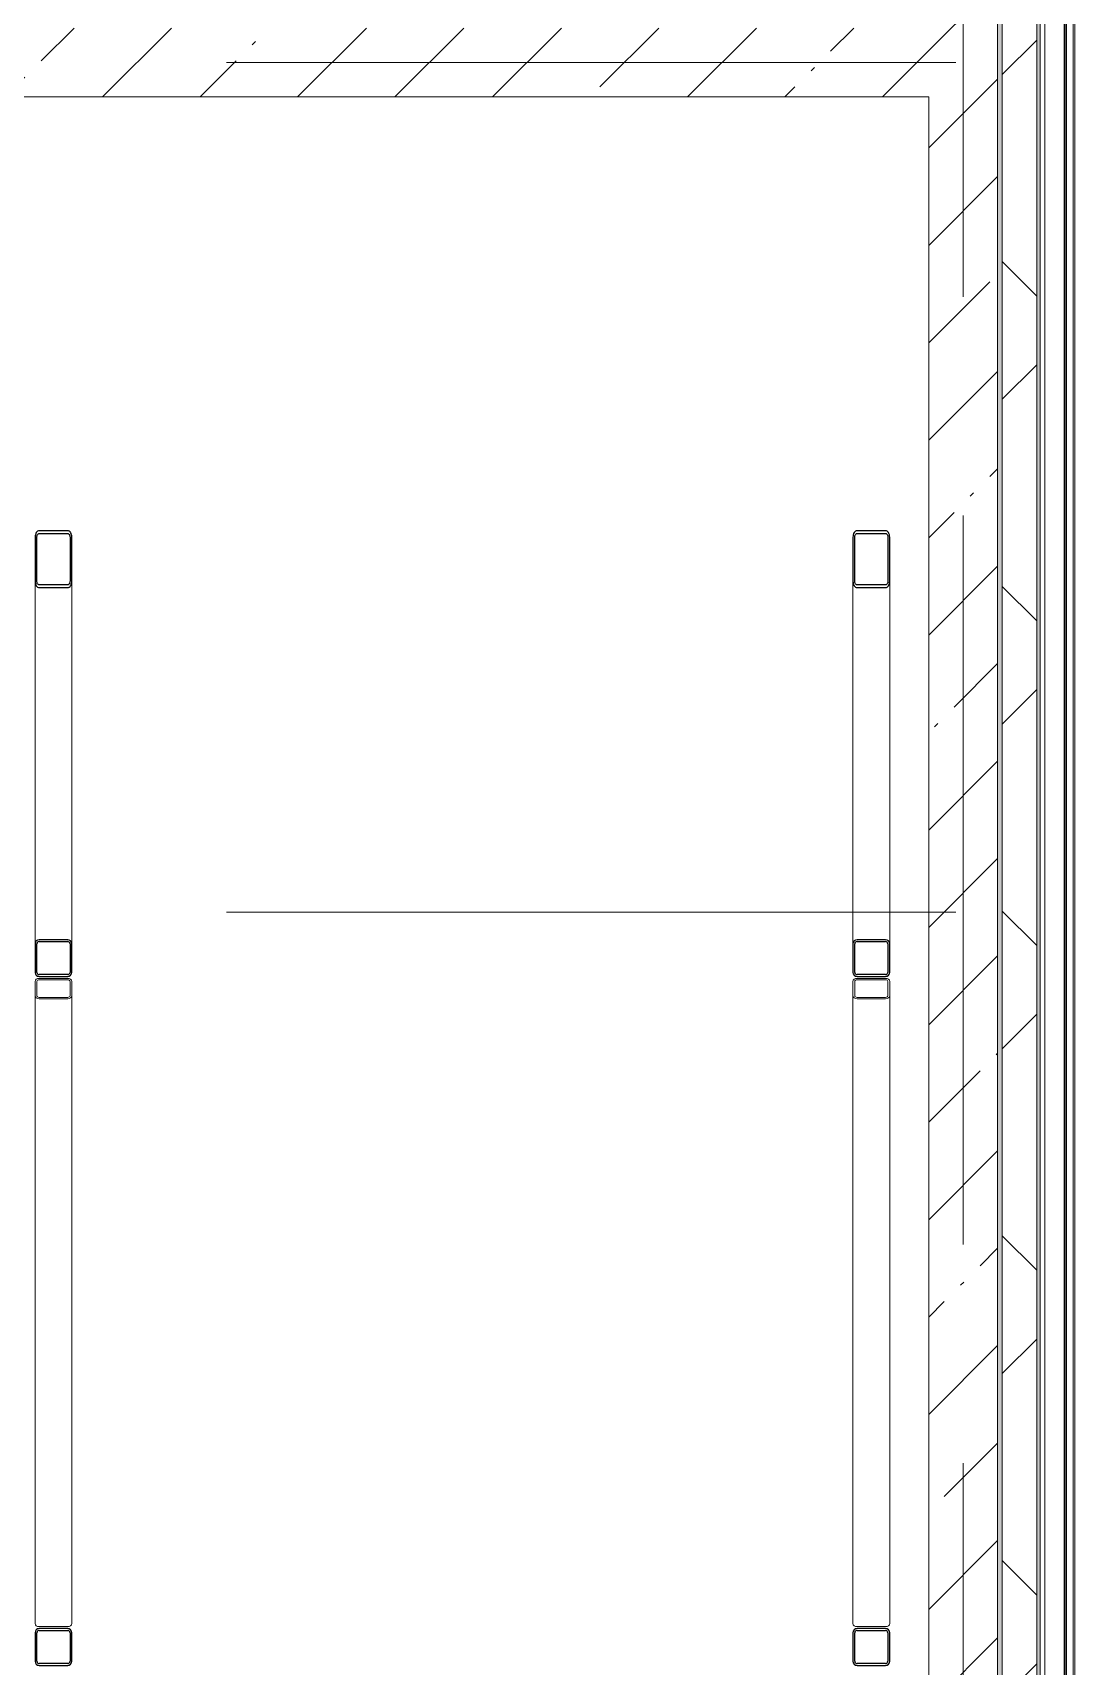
# Model space of a CAD drawing. Header units: millimetres. Extents: x 48966 to 155647, y -43515 to 26217.
# Drawn here: x 124881 to 129420, y -867 to 6247 of the extents above; entities that cross this region are included whole.
import ezdxf

# ---------------------------------------------------------------- set-up
doc = ezdxf.new("R2010")
doc.units = ezdxf.units.MM
doc.linetypes.add('Осевые', pattern=[6350, 1270, -952.5, 3175, -952.5])
for name, color, linetype, lineweight in [('Каркас несущий', 7, 'Continuous', 9), ('Каркас несущий-1', 7, 'Continuous', 25), ('Обобщенные модели', 7, 'Continuous', 9), ('Обобщенные модели-1', 7, 'Continuous', 18), ('Общие ребра', 7, 'Continuous', 9), ('Оси-2', 7, 'Осевые', 9), ('Перекрытия', 7, 'Continuous', 9), ('Стены-1', 7, 'Continuous', 18), ('Штриховка разреза-1', 7, 'Continuous', 9)]:
    doc.layers.add(name, color=color, linetype=linetype, lineweight=lineweight)
pattern_1 = [(45, (0, 0), (-424.264, 424.264), [600, -100, 20, -100]), (45, (0, 424), (-424.264, 424.264), [])]
pattern_2 = [(0, (0, 0), (812.8, 203.2), [67.056, -542.544, 67.056, -542.544, -3251.2]), (0, (0, 0), (812.8, 203.2), [-1219.2, 67.056, -1152.144, 67.056, -542.544, -1422.4]), (0, (0, 0), (812.8, 203.2), [-3048, 67.056, -339.344, 67.056, -948.944]), (120, (304.8, 101.6), (-582.37636, 602.30545), [67.056, -542.544, 67.056, -542.544, -3251.2]), (120, (304.8, 101.6), (-582.37636, 602.30545), [-1219.2, 67.056, -1152.144, 67.056, -542.544, -1422.4]), (120, (304.8, 101.6), (-582.37636, 602.30545), [-3048, 67.056, -339.344, 67.056, -948.944]), (240, (406.4, 508), (-230.42364, -805.50545), [67.056, -542.544, 67.056, -542.544, -3251.2]), (240, (406.4, 508), (-230.42364, -805.50545), [-1219.2, 67.056, -1152.144, 67.056, -542.544, -1422.4]), (240, (406.4, 508), (-230.42364, -805.50545), [-3048, 67.056, -339.344, 67.056, -948.944])]

# ---------------------------------------------------------------- blocks, each defined once
blk = doc.blocks.new('Профили стальные гнутые замкнутые сварные квадратные ГОСТ  30245-2003 - 160x120x8-513632-План 5-го этажа на отм_ _12_600')
at = {"layer": 'Каркас несущий'}
for p, q in [((110651.6, 2115.3), (110651.6, 2053.1)), ((110659.6, 2053.1), (110659.6, 2115.3)), ((110793.6, 2128.6), (110669.6, 2128.6)), ((110669.6, 2122.7), (110793.6, 2122.7)), ((110803.6, 2115.3), (110803.6, 2053.1)), ((110811.6, 2053.1), (110811.6, 2115.3)), ((110651.6, 2053.1), (110651.6, -681)), ((110793.6, 2045.7), (110669.6, 2045.7)), ((110669.6, 2039.8), (110793.6, 2039.8)), ((110811.6, -681), (110811.6, 2053.1)), ((110793.6, -694.3), (110669.6, -694.3))]:
    blk.add_line(p, q, dxfattribs=at)
for centre, major_axis, start_param, end_param in [((110669.6, 2115.3), (18, 0), 1.570796, 3.141593), ((110669.6, 2115.3), (10, 0), 1.570796, 3.141593), ((110793.6, 2115.3), (18, 0), 0, 1.570796), ((110793.6, 2115.3), (10, 0), 0, 1.570796), ((110669.6, 2053.1), (18, 0), 3.141593, 4.712389), ((110669.6, 2053.1), (10, 0), 3.141593, 4.712389), ((110793.6, 2053.1), (18, 0), 4.712389, 6.283185), ((110793.6, 2053.1), (10, 0), 4.712389, 6.283185), ((110669.6, -681), (18, 0), 3.141593, 4.712389), ((110793.6, -681), (18, 0), 4.712389, 6.283185)]:
    blk.add_ellipse(centre, major_axis=major_axis, ratio=0.73994, start_param=start_param, end_param=end_param, dxfattribs=at)
blk = doc.blocks.new('Обвязочная балка 1 - Обвязочная балка 1-1451838-План 5-го этажа на отм_ _12_600')
at = {"layer": 'Обобщенные модели'}
for p, q in [((129380.8, 11567.1), (129380.8, -26882.9)), ((129410.7, -26882.9), (129410.7, 11567.1))]:
    blk.add_line(p, q, dxfattribs=at)
at = {"layer": 'Обобщенные модели-1'}
for p, q in [((129371.6, 11567.1), (129371.6, -26882.9)), ((129375.6, -26882.9), (129375.6, 11567.1)), ((129417.6, 11567.1), (129417.6, -26882.9))]:
    blk.add_line(p, q, dxfattribs=at)

msp = doc.modelspace()

# ---------------------------------------------------------------- hatches: boundary and pattern name
at = {"layer": 'Штриховка разреза-1'}
h = msp.add_hatch(dxfattribs=at)
h.set_pattern_fill('FP_2', color=256, style=0, pattern_type=2)
h.set_pattern_definition(pattern_1)
h.paths.add_polyline_path([(129081.6, -26882.9), (129081.6, -25632.9), (128781.6, -25632.9), (128781.6, -26882.9), (129050.4, -26882.9)], flags=0)
h.paths.add_polyline_path([(128781.6, -24432.9), (129081.6, -24432.9), (129081.6, -23232.9), (128781.6, -23232.9), (128781.6, -24421.4)], flags=0)
h.paths.add_polyline_path([(128781.6, -22032.9), (129081.6, -22032.9), (129081.6, -17232.9), (128781.6, -17232.9), (128781.6, -21139.9)], flags=0)
h.paths.add_polyline_path([(129050.4, -16032.9), (129081.6, -16032.9), (129081.6, 9767.1), (128781.6, 9767.1), (128781.6, -16032.9)], flags=0)
h.paths.add_polyline_path([(128781.6, 10967.1), (129081.6, 10967.1), (129081.6, 11567.1), (128781.6, 11567.1)], flags=0)
h = msp.add_hatch(dxfattribs=at)
h.set_pattern_fill('FP_8', color=256, style=0, pattern_type=2)
h.set_pattern_definition(pattern_2)
h.paths.add_polyline_path([(129101.5, -26882.9), (129101.5, -25632.9), (129081.5, -25632.9), (129081.5, -26882.9)], flags=0)
h.paths.add_polyline_path([(129101.5, -24432.9), (129101.5, -23232.9), (129081.5, -23232.9), (129081.5, -24432.9)], flags=0)
h.paths.add_polyline_path([(129101.5, -22032.9), (129101.5, -17232.9), (129081.5, -17232.9), (129081.5, -22032.9)], flags=0)
h.paths.add_polyline_path([(129101.5, -16032.9), (129101.5, 9767.1), (129081.5, 9767.1), (129081.5, -16032.9)], flags=0)
h.paths.add_polyline_path([(129081.5, 10967.1), (129101.5, 10967.1), (129101.5, 11593.3), (129081.5, 11593.3), (129081.5, 11127.6)], flags=0)
h = msp.add_hatch(dxfattribs=at)
h.set_pattern_fill('FP_9', color=256, style=0, pattern_type=2)
h.set_pattern_definition([(45, (0, 0), (-707.107, 707.107), []), (135, (0, 0), (-707.107, -707.107), [])])
h.paths.add_polyline_path([(129101.5, -26882.9), (129251.5, -26882.4), (129251.5, -25632.9), (129101.5, -25632.9), (129101.5, -26882.4)], flags=0)
h.paths.add_polyline_path([(129216.5, -24432.9), (129251.5, -24432.9), (129251.5, -23232.9), (129101.5, -23232.9), (129101.5, -24432.9)], flags=0)
h.paths.add_polyline_path([(129216.5, -22032.9), (129251.5, -22032.9), (129251.5, -17232.9), (129101.5, -17232.9), (129101.5, -22032.9)], flags=0)
h.paths.add_polyline_path([(129101.5, -16032.9), (129251.5, -16032.9), (129251.5, 9767.1), (129101.5, 9767.1), (129101.5, -15950.7)], flags=0)
h.paths.add_polyline_path([(129101.5, 10967.1), (129251.5, 10967.1), (129251.5, 11593.3), (129101.5, 11593.3), (129101.5, 11127.6)], flags=0)
h = msp.add_hatch(dxfattribs=at)
h.set_pattern_fill('FP_8', color=256, style=0, pattern_type=2)
h.set_pattern_definition(pattern_2)
h.paths.add_polyline_path([(129258.7, -26882.9), (129266.5, -26882.4), (129266.5, -25632.9), (129251.5, -25632.9), (129251.5, -26882.9)], flags=0)
h.paths.add_polyline_path([(129251.5, -24432.9), (129266.5, -24432.9), (129266.5, -23232.9), (129251.5, -23232.9), (129251.5, -24421.4)], flags=0)
h.paths.add_polyline_path([(129251.5, -22032.9), (129266.5, -22032.9), (129266.5, -17232.9), (129251.5, -17232.9), (129251.5, -21960.3)], flags=0)
h.paths.add_polyline_path([(129251.5, -16032.9), (129266.5, -16032.9), (129266.5, 9767.1), (129251.5, 9767.1), (129251.5, -15944.3)], flags=0)
h.paths.add_polyline_path([(129251.5, 10967.1), (129266.5, 10967.1), (129266.5, 11593.3), (129251.5, 11593.3), (129251.5, 11127.6)], flags=0)
h = msp.add_hatch(dxfattribs=at)
h.set_pattern_fill('FP_2', color=256, style=0, pattern_type=2)
h.set_pattern_definition(pattern_1)
h.paths.add_polyline_path([(128217.5, 5967.1), (128781.6, 5967.1), (128781.6, 6267.1), (112591.6, 6267.1), (112591.6, 5967.1), (124885.8, 5967.1)], flags=0)
h.paths.add_polyline_path([(111558.9, 5967.1), (111691.6, 5967.1), (111691.6, 6267.1), (110231.6, 6267.1), (110231.6, 5967.1), (110481.6, 5967.1)], flags=0)

# ---------------------------------------------------------------- linework, layer by layer
at = {"layer": 'Каркас несущий'}
for p, q in [((124891.6, 3858.4), (124891.6, 2279.1)), ((125051.6, 2279.1), (125051.6, 3858.4)), ((128451.6, 3858.4), (128451.6, 2279.1)), ((128611.6, 2279.1), (128611.6, 3858.4)), ((124891.6, 2279.1), (124894, 2288.1)), ((124891.6, 2155.1), (124891.6, 2279.1)), ((124899.6, 2279.1), (124899.6, 2155.1)), ((124900.6, 2294.7), (124909.6, 2297.1)), ((124909.6, 2297.1), (125033.6, 2297.1)), ((125033.6, 2289.1), (124909.6, 2289.1)), ((125033.6, 2297.1), (125042.6, 2294.7)), ((125043.6, 2155.1), (125043.6, 2279.1)), ((125049.2, 2288.1), (125051.6, 2279.1)), ((125051.6, 2279.1), (125051.6, 2155.1)), ((128451.6, 2279.1), (128454, 2288.1)), ((128451.6, 2155.1), (128451.6, 2279.1)), ((128459.6, 2279.1), (128459.6, 2155.1)), ((128460.6, 2294.7), (128469.6, 2297.1)), ((128469.6, 2297.1), (128593.6, 2297.1)), ((128593.6, 2289.1), (128469.6, 2289.1)), ((128593.6, 2297.1), (128602.6, 2294.7)), ((128603.6, 2155.1), (128603.6, 2279.1)), ((128609.2, 2288.1), (128611.6, 2279.1)), ((128611.6, 2279.1), (128611.6, 2155.1)), ((124894, 2146.1), (124891.6, 2155.1)), ((124909.6, 2137.1), (124900.6, 2139.5)), ((124909.6, 2145.1), (125033.6, 2145.1)), ((125033.6, 2137.1), (124909.6, 2137.1)), ((125042.6, 2139.5), (125033.6, 2137.1)), ((125051.6, 2155.1), (125049.2, 2146.1)), ((128454, 2146.1), (128451.6, 2155.1)), ((128469.6, 2137.1), (128460.6, 2139.5)), ((128469.6, 2145.1), (128593.6, 2145.1)), ((128593.6, 2137.1), (128469.6, 2137.1)), ((128602.6, 2139.5), (128593.6, 2137.1)), ((128611.6, 2155.1), (128609.2, 2146.1))]:
    msp.add_line(p, q, dxfattribs=at)
at = {"layer": 'Каркас несущий-1'}
for p, q in [((125033.6, 4078.2), (124909.6, 4078.2)), ((124909.6, 4065.9), (125033.6, 4065.9)), ((128593.6, 4078.2), (128469.6, 4078.2)), ((128469.6, 4065.9), (128593.6, 4065.9)), ((124891.6, 4050.4), (124891.6, 3858.4)), ((124899.6, 3858.4), (124899.6, 4050.4)), ((125043.6, 4050.4), (125043.6, 3858.4)), ((125051.6, 3858.4), (125051.6, 4050.4)), ((128451.6, 4050.4), (128451.6, 3858.4)), ((128459.6, 3858.4), (128459.6, 4050.4)), ((128603.6, 4050.4), (128603.6, 3858.4)), ((128611.6, 3858.4), (128611.6, 4050.4)), ((125033.6, 3842.9), (124909.6, 3842.9)), ((128593.6, 3842.9), (128469.6, 3842.9)), ((124909.6, 3830.5), (125033.6, 3830.5)), ((128469.6, 3830.5), (128593.6, 3830.5)), ((124891.6, 2279.1), (124891.6, 2155.1)), ((124899.6, 2155.1), (124899.6, 2279.1)), ((125033.6, 2297.1), (124909.6, 2297.1)), ((124909.6, 2289.1), (125033.6, 2289.1)), ((125043.6, 2279.1), (125043.6, 2155.1)), ((125051.6, 2155.1), (125051.6, 2279.1)), ((128451.6, 2279.1), (128451.6, 2155.1)), ((128459.6, 2155.1), (128459.6, 2279.1)), ((128593.6, 2297.1), (128469.6, 2297.1)), ((128469.6, 2289.1), (128593.6, 2289.1)), ((128603.6, 2279.1), (128603.6, 2155.1)), ((128611.6, 2155.1), (128611.6, 2279.1)), ((125033.6, 2145.1), (124909.6, 2145.1)), ((124909.6, 2137.1), (125033.6, 2137.1)), ((128593.6, 2145.1), (128469.6, 2145.1)), ((128469.6, 2137.1), (128593.6, 2137.1)), ((125033.6, -702.9), (124909.6, -702.9)), ((124909.6, -710.9), (125033.6, -710.9)), ((128593.6, -702.9), (128469.6, -702.9)), ((128469.6, -710.9), (128593.6, -710.9)), ((124891.6, -720.9), (124891.6, -844.9)), ((124899.6, -844.9), (124899.6, -720.9)), ((125043.6, -720.9), (125043.6, -844.9)), ((125051.6, -844.9), (125051.6, -720.9)), ((128451.6, -720.9), (128451.6, -844.9)), ((128459.6, -844.9), (128459.6, -720.9)), ((128603.6, -720.9), (128603.6, -844.9)), ((128611.6, -844.9), (128611.6, -720.9)), ((125033.6, -854.9), (124909.6, -854.9)), ((124909.6, -862.9), (125033.6, -862.9)), ((128593.6, -854.9), (128469.6, -854.9)), ((128469.6, -862.9), (128593.6, -862.9))]:
    msp.add_line(p, q, dxfattribs=at)
at = {"layer": 'Каркас несущий-1', "flags": 128}
for points in [[(124909.6, 4078.2), (124906.1, 4077.7), (124902.7, 4076.1), (124899.6, 4073.5), (124896.9, 4070.1), (124894.7, 4065.9), (124893, 4061), (124892, 4055.8), (124891.6, 4050.4)], [(124899.6, 4050.4), (124899.8, 4053.4), (124900.4, 4056.3), (124901.3, 4059), (124902.6, 4061.3), (124904.1, 4063.3), (124905.8, 4064.7), (124907.7, 4065.6), (124909.6, 4065.9)], [(125051.6, 4050.4), (125051.3, 4055.8), (125050.3, 4061), (125048.6, 4065.9), (125046.4, 4070.1), (125043.6, 4073.5), (125040.5, 4076.1), (125037.1, 4077.7), (125033.6, 4078.2)], [(125033.6, 4065.9), (125035.6, 4065.6), (125037.5, 4064.7), (125039.2, 4063.3), (125040.7, 4061.3), (125041.9, 4059), (125042.9, 4056.3), (125043.4, 4053.4), (125043.6, 4050.4)], [(128469.6, 4078.2), (128466.1, 4077.7), (128462.7, 4076.1), (128459.6, 4073.5), (128456.9, 4070.1), (128454.7, 4065.9), (128453, 4061), (128452, 4055.8), (128451.6, 4050.4)], [(128459.6, 4050.4), (128459.8, 4053.4), (128460.4, 4056.3), (128461.3, 4059), (128462.6, 4061.3), (128464.1, 4063.3), (128465.8, 4064.7), (128467.7, 4065.6), (128469.6, 4065.9)], [(128611.6, 4050.4), (128611.3, 4055.8), (128610.3, 4061), (128608.6, 4065.9), (128606.4, 4070.1), (128603.6, 4073.5), (128600.5, 4076.1), (128597.1, 4077.7), (128593.6, 4078.2)], [(128593.6, 4065.9), (128595.6, 4065.6), (128597.5, 4064.7), (128599.2, 4063.3), (128600.7, 4061.3), (128601.9, 4059), (128602.9, 4056.3), (128603.4, 4053.4), (128603.6, 4050.4)], [(124891.6, 3858.4), (124892, 3853), (124893, 3847.7), (124894.7, 3842.9), (124896.9, 3838.7), (124899.6, 3835.2), (124902.7, 3832.7), (124906.1, 3831.1), (124909.6, 3830.5)], [(124909.6, 3842.9), (124907.7, 3843.2), (124905.8, 3844.1), (124904.1, 3845.5), (124902.6, 3847.5), (124901.3, 3849.8), (124900.4, 3852.5), (124899.8, 3855.4), (124899.6, 3858.4)], [(125043.6, 3858.4), (125043.4, 3855.4), (125042.9, 3852.5), (125041.9, 3849.8), (125040.7, 3847.5), (125039.2, 3845.5), (125037.5, 3844.1), (125035.6, 3843.2), (125033.6, 3842.9)], [(125033.6, 3830.5), (125037.1, 3831.1), (125040.5, 3832.7), (125043.6, 3835.2), (125046.4, 3838.7), (125048.6, 3842.9), (125050.3, 3847.7), (125051.3, 3853), (125051.6, 3858.4)], [(128451.6, 3858.4), (128452, 3853), (128453, 3847.7), (128454.7, 3842.9), (128456.9, 3838.7), (128459.6, 3835.2), (128462.7, 3832.7), (128466.1, 3831.1), (128469.6, 3830.5)], [(128469.6, 3842.9), (128467.7, 3843.2), (128465.8, 3844.1), (128464.1, 3845.5), (128462.6, 3847.5), (128461.3, 3849.8), (128460.4, 3852.5), (128459.8, 3855.4), (128459.6, 3858.4)], [(128603.6, 3858.4), (128603.4, 3855.4), (128602.9, 3852.5), (128601.9, 3849.8), (128600.7, 3847.5), (128599.2, 3845.5), (128597.5, 3844.1), (128595.6, 3843.2), (128593.6, 3842.9)], [(128593.6, 3830.5), (128597.1, 3831.1), (128600.5, 3832.7), (128603.6, 3835.2), (128606.4, 3838.7), (128608.6, 3842.9), (128610.3, 3847.7), (128611.3, 3853), (128611.6, 3858.4)]]:
    msp.add_lwpolyline(points, dxfattribs=at)
at = {"layer": 'Каркас несущий-1'}
for centre, radius, start, end in [((124909.6, 2279.1), 18, 90, 180), ((124909.6, 2279.1), 10, 90, 180), ((125033.6, 2279.1), 18, 0, 90), ((125033.6, 2279.1), 10, 0, 90), ((128469.6, 2279.1), 18, 90, 180), ((128469.6, 2279.1), 10, 90, 180), ((128593.6, 2279.1), 18, 0, 90), ((128593.6, 2279.1), 10, 0, 90), ((124909.6, 2155.1), 18, 180, 270), ((124909.6, 2155.1), 10, 180, 270), ((125033.6, 2155.1), 10, 270, 0), ((125033.6, 2155.1), 18, 270, 360), ((128469.6, 2155.1), 18, 180, 270), ((128469.6, 2155.1), 10, 180, 270), ((128593.6, 2155.1), 10, 270, 0), ((128593.6, 2155.1), 18, 270, 360), ((124909.6, -720.9), 18, 90, 180), ((124909.6, -720.9), 10, 90, 180), ((125033.6, -720.9), 18, 360, 90), ((125033.6, -720.9), 10, 0, 90), ((128469.6, -720.9), 18, 90, 180), ((128469.6, -720.9), 10, 90, 180), ((128593.6, -720.9), 18, 360, 90), ((128593.6, -720.9), 10, 0, 90), ((124909.6, -844.9), 18, 180, 270), ((124909.6, -844.9), 10, 180, 270), ((125033.6, -844.9), 10, 270, 0), ((125033.6, -844.9), 18, 270, 360), ((128469.6, -844.9), 18, 180, 270), ((128469.6, -844.9), 10, 180, 270), ((128593.6, -844.9), 10, 270, 0), ((128593.6, -844.9), 18, 270, 360)]:
    msp.add_arc(centre, radius, start, end, dxfattribs=at)
at = {"layer": 'Общие ребра'}
for p, q in [((129101.5, -16032.9), (129101.5, 9767.1)), ((129251.5, -16032.9), (129251.5, 9767.1)), ((129266.5, -16032.9), (129266.5, 9767.1))]:
    msp.add_line(p, q, dxfattribs=at)
at = {"layer": 'Оси-2'}
for p, q in [((128931.6, 25417.1), (128931.6, -41737.8)), ((150171.6, 6117.1), (50565.6, 6117.1)), ((150171.6, 2417.1), (50565.6, 2417.1))]:
    msp.add_line(p, q, dxfattribs=at)
at = {"layer": 'Перекрытия'}
for p, q in [((110431.3, 5967.1), (128781.3, 5967.1)), ((128781.3, 5967.1), (128781.3, -13332.9))]:
    msp.add_line(p, q, dxfattribs=at)
at = {"layer": 'Стены-1'}
for p, q in [((129081.5, 9767.1), (129081.5, -16032.9)), ((129081.6, -16032.9), (129081.6, 9767.1)), ((129286.5, -16032.9), (129286.5, 9767.1)), ((112591.6, 5967.1), (128781.6, 5967.1)), ((128781.6, 5967.1), (128781.6, -13332.9))]:
    msp.add_line(p, q, dxfattribs=at)

# ---------------------------------------------------------------- block references
at = {"layer": 'Каркас несущий'}
for p in [(14240, 0), (17800, 0)]:
    msp.add_blockref('Профили стальные гнутые замкнутые сварные квадратные ГОСТ  30245-2003 - 160x120x8-513632-План 5-го этажа на отм_ _12_600', p, dxfattribs=at)
at = {"layer": 'Обобщенные модели'}
msp.add_blockref('Обвязочная балка 1 - Обвязочная балка 1-1451838-План 5-го этажа на отм_ _12_600', (0, 0), dxfattribs=at)

doc.saveas('drawing.dxf')
